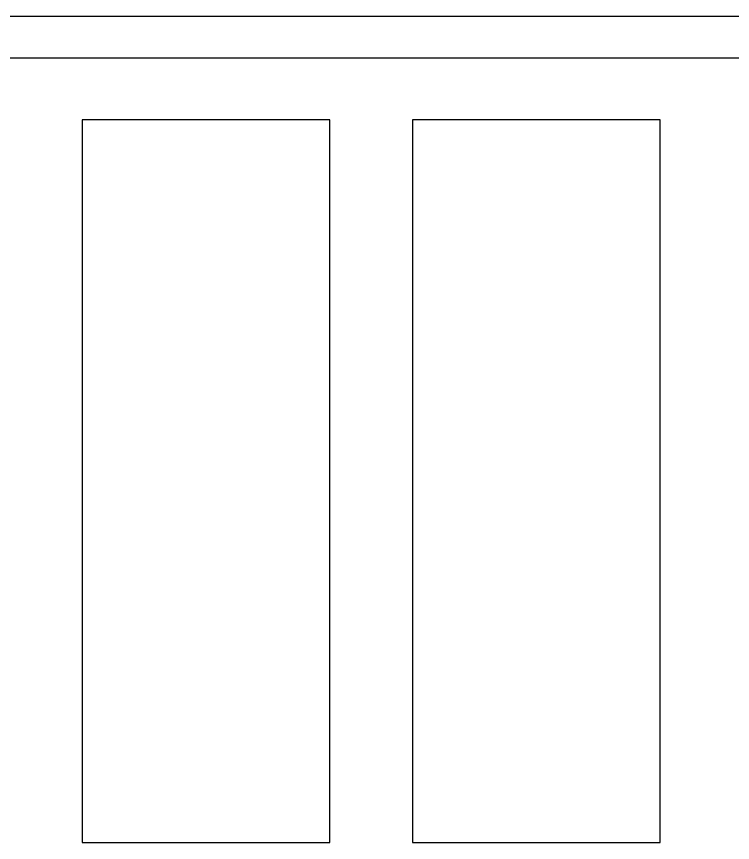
# Model space of a CAD drawing. Header units: millimetres. Extents: x -853432 to -773672, y -18171 to 22484.
# Drawn here: x -787912 to -787045, y -3671 to -2671 of the extents above; entities that cross this region are included whole.
import ezdxf
from ezdxf.xclip import XClip

# ---------------------------------------------------------------- set-up
doc = ezdxf.new("R2010")
doc.units = ezdxf.units.MM
doc.header["$XCLIPFRAME"] = 0
for name, color, linetype in [('000 - WIPEOUT', 250, 'Continuous'), ('A04_TUBE SERIES', 2, 'Continuous'), ('A11_ALU.SOLID SHEET', 2, 'Continuous')]:
    doc.layers.add(name, color=color, linetype=linetype)

# ---------------------------------------------------------------- blocks, each defined once
blk = doc.blocks.new('*U1535')
at = {"color": 3}
for points in [[(-437.5, -17450), (437.5, -17450), (437.5, -17750), (-437.5, -17750)], [(-437.5, -17850), (437.5, -17850), (437.5, -18150), (-437.5, -18150)]]:
    blk.add_wipeout(points, dxfattribs=at).dxf.layer = '000 - WIPEOUT'
at = {"layer": 'A11_ALU.SOLID SHEET', "color": 0, "linetype": 'ByBlock'}
for points in [[(-437.5, -17750), (437.5, -17750), (437.5, -17450), (-437.5, -17450)], [(-437.5, -18150), (437.5, -18150), (437.5, -17850), (-437.5, -17850)]]:
    blk.add_lwpolyline(points, close=True, dxfattribs=at)
blk = doc.blocks.new('*U1697')
at = {"layer": 'A11_ALU.SOLID SHEET', "color": 0, "linetype": 'ByBlock', "rotation": 90}
blk.add_blockref('*U1535', (-60600, -6813), dxfattribs=at)
blk = doc.blocks.new('*U1130')
blk.add_attdef('EXTR.OVL-LENGTH_', (-25, -59.1), '', height=5)
blk.add_wipeout([(-25, 25), (25, -25), (25, 6623.5), (-25, 6573.5)]).dxf.layer = '000 - WIPEOUT'
at = {"layer": 'A04_TUBE SERIES', "color": 0}
blk.add_lwpolyline([(-25, 25), (25, -25), (25, 6623.5), (-25, 6573.5)], close=True, dxfattribs=at)
blk = doc.blocks.new('*U1696')
at = {"layer": 'A11_ALU.SOLID SHEET', "linetype": 'ByBlock', "rotation": 270}
blk.add_blockref('*U1130', (-46723.5, -6275.5), dxfattribs=at)

msp = doc.modelspace()

# ---------------------------------------------------------------- block references
at = {"layer": 'A11_ALU.SOLID SHEET'}
ref = msp.add_blockref('*U1697', (-744682.4, 3579), dxfattribs=at)
XClip(ref).set_block_clipping_path([(-104690.1238047112, -9620.0029952966), (-34092.6543255156, 14392.9971737705)])

# ---------------------------------------------------------------- next in the draw order: block references
ref = msp.add_blockref('*U1696', (-744682.4, 3579))
XClip(ref).set_block_clipping_path([(-104690.1238047112, -9620.0029952966), (-34092.6543255156, 14392.9971737705)])

doc.saveas('drawing.dxf')
